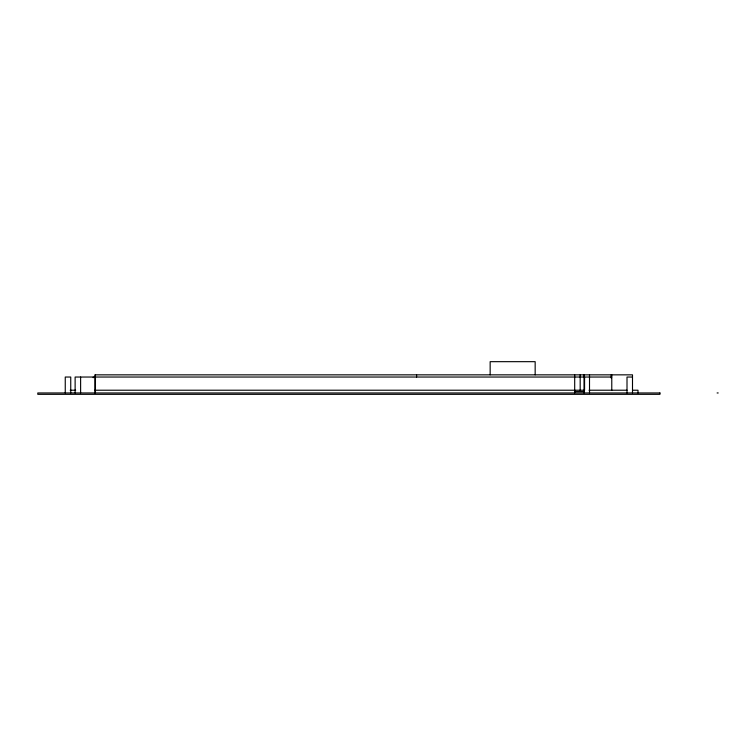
<?xml version="1.0" encoding="UTF-8"?>
<svg xmlns="http://www.w3.org/2000/svg" width="756" height="756" viewBox="0 0 756 756"><rect width="100%" height="100%" fill="white"/><g stroke="black" fill="none" stroke-linecap="round" stroke-linejoin="round"><path stroke-width="1.13" d="M611.774 377.036L75.127 377.036L75.127 392.959M632.498 377.036L627.007 377.036L627.007 392.959M70.185 390.219L75.676 390.219M94.897 390.219L584.577 390.219L584.577 377.036M589.037 390.219L627.007 390.219M632.498 390.219L637.988 390.219L637.988 392.959M574.692 391.589L584.019 391.589M717.104 392.959L718.2 392.959M632.498 392.959L632.498 374.844L94.897 374.844L94.897 392.959M611.774 374.844L611.774 390.219M611.226 374.844L611.226 378.142M589.51 374.844L589.51 392.959M584.019 374.844L584.019 392.959M580.183 374.844L580.183 390.219M574.692 374.844L574.692 392.959M535.163 374.844L535.163 361.67L490.153 361.67L490.153 374.844M416.584 374.844L416.584 377.036M95.445 374.844L95.445 392.959M93.243 377.036L93.243 377.698M80.618 377.036L80.618 392.959M70.743 392.959L70.743 377.036L65.252 377.036L65.252 392.959M659.95 392.959L37.8 392.959L37.8 394.33L659.95 394.33L659.95 392.959"/></g></svg>
